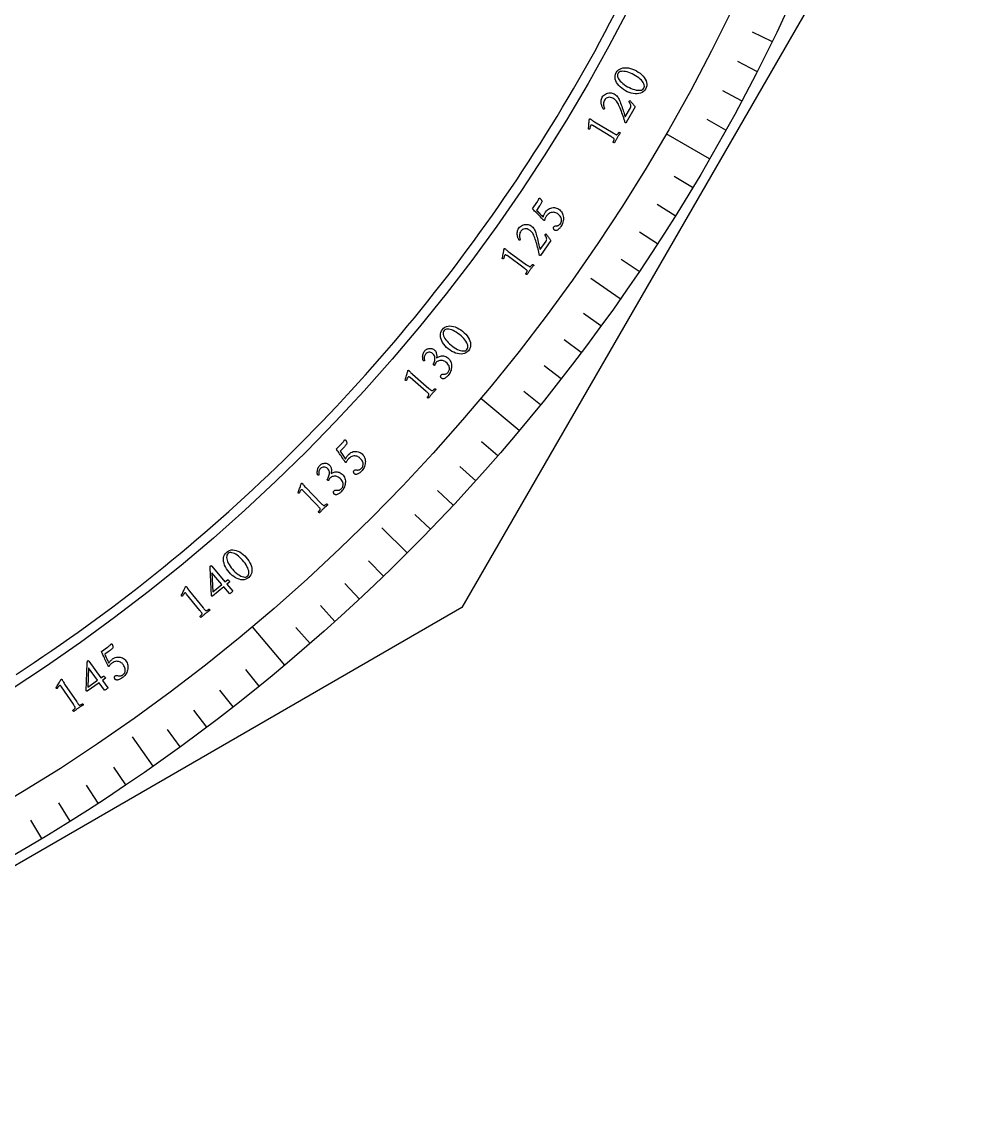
# Model space of a CAD drawing. Header units: millimetres. Extents: x -105 to 105, y -105 to 135.
# Drawn here: x 52.7 to 105, y -105 to -44.7 of the extents above; entities that cross this region are included whole.
import ezdxf

# ---------------------------------------------------------------- set-up
doc = ezdxf.new("R2010")
doc.units = ezdxf.units.MM
for name, color, linetype in [('CUT_INNER', 6, 'Continuous'), ('CUT_OUTER', 1, 'Continuous'), ('ENGRAVE', 7, 'Continuous'), ('ENGRAVE_FINE', 8, 'Continuous'), ('TEXT', 5, 'Continuous')]:
    doc.layers.add(name, color=color, linetype=linetype)

msp = doc.modelspace()

# ---------------------------------------------------------------- linework, layer by layer
at = {"layer": 'CUT_INNER'}
msp.add_lwpolyline([(52.3921, -80.5324), (52.8852, -80.2095), (53.3764, -79.8834), (53.8656, -79.5544), (54.3527, -79.2224), (54.8378, -78.8874), (55.3208, -78.5495), (55.8017, -78.2085), (56.2805, -77.8647), (56.7572, -77.5179), (57.2318, -77.1682), (57.7042, -76.8155), (58.1745, -76.46), (58.6425, -76.1016), (59.1084, -75.7404), (59.572, -75.3763), (60.0334, -75.0093), (60.4925, -74.6396), (60.9493, -74.267), (61.4039, -73.8916), (61.8561, -73.5134), (62.306, -73.1325), (62.7536, -72.7488), (63.1988, -72.3624), (63.6416, -71.9733), (64.082, -71.5814), (64.52, -71.1869), (64.9556, -70.7897), (65.3887, -70.3898), (65.8194, -69.9872), (66.2476, -69.582), (66.6733, -69.1742), (67.0965, -68.7638), (67.5172, -68.3508), (67.9353, -67.9353), (68.3508, -67.5172), (68.7638, -67.0965), (69.1742, -66.6733), (69.582, -66.2476), (69.9872, -65.8194), (70.3898, -65.3887), (70.7897, -64.9556), (71.1869, -64.52), (71.5814, -64.082), (71.9733, -63.6416), (72.3624, -63.1988), (72.7488, -62.7536), (73.1325, -62.306), (73.5134, -61.8561), (73.8916, -61.4039), (74.267, -60.9493), (74.6396, -60.4925), (75.0093, -60.0334), (75.3763, -59.572), (75.7404, -59.1084), (76.1016, -58.6425), (76.46, -58.1745), (76.8155, -57.7042), (77.1682, -57.2318), (77.5179, -56.7572), (77.8647, -56.2805), (78.2085, -55.8017), (78.5495, -55.3208), (78.8874, -54.8378), (79.2224, -54.3527), (79.5544, -53.8656), (79.8834, -53.3764), (80.2095, -52.8852), (80.5324, -52.3921), (80.8524, -51.897), (81.1693, -51.3999), (81.4832, -50.9009), (81.794, -50.4), (82.1017, -49.8971), (82.4063, -49.3924), (82.7078, -48.8859), (83.0062, -48.3775), (83.3015, -47.8672), (83.5936, -47.3552), (83.8826, -46.8414), (84.1684, -46.3258), (84.4511, -45.8085), (84.7306, -45.2894), (85.0069, -44.7687), (85.28, -44.2463)], dxfattribs=at)
at = {"layer": 'CUT_OUTER'}
msp.add_lwpolyline([(105, 28.1347), (105, -28.1347), (76.8653, -76.8653), (28.1347, -105), (-28.1347, -105), (-76.8653, -76.8653), (-105, -28.1347), (-105, 28.1347)], dxfattribs=at)
at = {"layer": 'ENGRAVE'}
for points in [[(90.4689, -52.2322), (88.0883, -50.8578)], [(85.5723, -59.9184), (83.9639, -58.7922)], [(80.0244, -67.1485), (77.9187, -65.3815)], [(73.8676, -73.8676), (72.4792, -72.4792)], [(67.1485, -80.0244), (65.3815, -77.9187)], [(59.9184, -85.5723), (58.7922, -83.9639)]]:
    msp.add_lwpolyline(points, dxfattribs=at)
for radius in [104.4645, 101.7156, 96.6105]:
    msp.add_circle((0, 0), radius, dxfattribs=at)
at = {"layer": 'ENGRAVE_FINE'}
for points in [[(93.8921, -45.7942), (92.8332, -45.2778)], [(93.0786, -47.4259), (92.0289, -46.891)], [(92.2367, -49.0431), (91.1965, -48.49)], [(91.3667, -50.6454), (90.3363, -50.0742)], [(89.5436, -53.8032), (88.5337, -53.1964)], [(88.5909, -55.3578), (87.5918, -54.7335)], [(87.6113, -56.8954), (86.6233, -56.2538)], [(86.605, -58.4158), (85.6283, -57.757)], [(84.5136, -61.4027), (83.5605, -60.7102)], [(83.4291, -62.8683), (82.4882, -62.1593)], [(82.3191, -64.3148), (81.3908, -63.5895)], [(81.1842, -65.7416), (80.2686, -65.0002)], [(78.8404, -68.5349), (77.9512, -67.762)], [(77.6323, -69.9004), (76.7568, -69.1121)], [(76.4005, -71.2446), (75.5389, -70.4412)], [(75.1455, -72.5671), (74.298, -71.7488)], [(72.5671, -75.1455), (71.7488, -74.298)], [(71.2446, -76.4005), (70.4412, -75.5389)], [(69.9004, -77.6323), (69.1121, -76.7568)], [(68.5349, -78.8404), (67.762, -77.9512)], [(65.7416, -81.1842), (65.0002, -80.2686)], [(64.3148, -82.3191), (63.5895, -81.3908)], [(62.8683, -83.4291), (62.1593, -82.4882)], [(61.4027, -84.5136), (60.7102, -83.5605)], [(58.4158, -86.605), (57.757, -85.6283)], [(56.8954, -87.6113), (56.2538, -86.6233)], [(55.3578, -88.5909), (54.7335, -87.5918)], [(53.8032, -89.5436), (53.1964, -88.5337)]]:
    msp.add_lwpolyline(points, dxfattribs=at)
at = {"layer": 'TEXT'}
for points in [[(85.349, -47.496), (85.4026, -47.4158), (85.4662, -47.35), (85.5397, -47.2987), (85.6233, -47.2617), (85.7144, -47.238), (85.8107, -47.2265), (85.9122, -47.2274), (86.0188, -47.2405), (86.128, -47.2648), (86.2373, -47.2993), (86.3467, -47.344), (86.4561, -47.3989), (86.5611, -47.4617), (86.6575, -47.5302), (86.745, -47.6043), (86.8237, -47.6842), (86.8915, -47.7681), (86.9463, -47.8544), (86.988, -47.9431), (87.0166, -48.0341), (87.0298, -48.1258), (87.0253, -48.2164), (87.003, -48.3058), (86.9631, -48.3942), (86.9103, -48.4725), (86.8468, -48.5372), (86.7725, -48.5882), (86.6875, -48.6256), (86.5947, -48.6499), (86.497, -48.6618), (86.3945, -48.6614), (86.287, -48.6486), (86.1773, -48.6244), (86.0679, -48.5895), (85.9589, -48.544), (85.85, -48.4879), (85.7458, -48.4238), (85.6503, -48.3541), (85.5636, -48.279), (85.4857, -48.1985), (85.4187, -48.1142), (85.3648, -48.0278), (85.3242, -47.9393), (85.2966, -47.8487), (85.2841, -47.7579), (85.2887, -47.6689), (85.3104, -47.5816), (85.349, -47.496)], [(85.4485, -47.5347), (85.4266, -47.5882), (85.4187, -47.6447), (85.4248, -47.7044), (85.445, -47.7671), (85.4774, -47.8315), (85.5203, -47.8963), (85.5738, -47.9613), (85.6378, -48.0267), (85.7108, -48.0911), (85.791, -48.1528), (85.8786, -48.212), (85.9735, -48.2687), (86.0702, -48.3196), (86.1658, -48.3632), (86.2603, -48.3994), (86.3537, -48.4282), (86.4435, -48.4492), (86.5272, -48.4618), (86.6048, -48.4662), (86.6763, -48.4622), (86.7395, -48.4493), (86.792, -48.4268), (86.8338, -48.3947), (86.865, -48.3531), (86.8889, -48.2953), (86.8976, -48.2354), (86.8911, -48.1734), (86.8693, -48.1093), (86.8344, -48.0442), (86.7886, -47.9792), (86.7318, -47.9143), (86.664, -47.8495), (86.5877, -47.7861), (86.5052, -47.7254), (86.4167, -47.6675), (86.322, -47.6122), (86.2241, -47.5615), (86.1285, -47.5184), (86.0351, -47.4831), (85.944, -47.4553), (85.857, -47.4356), (85.776, -47.424), (85.7009, -47.4207), (85.6317, -47.4255), (85.5705, -47.4391), (85.5196, -47.4618), (85.479, -47.4936), (85.4485, -47.5347)], [(86.1034, -49.0294), (86.1276, -49.0604), (86.1538, -49.0929), (86.1819, -49.1268), (86.2118, -49.1623), (86.2422, -49.1979), (86.2714, -49.232), (86.2996, -49.2646), (86.3267, -49.2958), (86.3511, -49.3237), (86.3712, -49.3467), (86.3869, -49.3646), (86.3984, -49.3775), (85.8988, -50.2415), (85.8936, -50.2437), (85.8875, -50.2456), (85.8805, -50.2472), (85.8727, -50.2485), (85.8649, -50.2492), (85.8583, -50.249), (85.8528, -50.2481), (85.8484, -50.2463), (85.8202, -50.1593), (85.791, -50.0709), (85.7609, -49.9813), (85.7297, -49.8903), (85.6979, -49.7995), (85.6655, -49.7101), (85.6326, -49.6223), (85.5993, -49.536), (85.5659, -49.4529), (85.533, -49.3749), (85.5005, -49.3018), (85.4685, -49.2338), (85.4342, -49.1679), (85.3995, -49.1109), (85.3643, -49.0628), (85.3287, -49.0234), (85.2916, -48.9896), (85.252, -48.958), (85.2099, -48.9284), (85.1653, -48.901), (85.1014, -48.8707), (85.0371, -48.853), (84.9724, -48.8478), (84.9072, -48.8551), (84.8458, -48.8743), (84.7921, -48.9049), (84.7463, -48.9468), (84.7082, -49.0002), (84.6835, -49.0492), (84.6659, -49.0982), (84.6555, -49.1471), (84.6523, -49.1961), (84.6542, -49.2436), (84.659, -49.2882), (84.6668, -49.33), (84.6775, -49.3688), (84.6892, -49.4034), (84.6999, -49.4324), (84.7096, -49.4558), (84.7184, -49.4736), (84.7129, -49.4806), (84.7053, -49.4865), (84.6955, -49.4915), (84.6836, -49.4953), (84.6717, -49.498), (84.6622, -49.4993), (84.6549, -49.4991), (84.6499, -49.4976), (84.6397, -49.4843), (84.6275, -49.4655), (84.6132, -49.441), (84.5968, -49.411), (84.5801, -49.3763), (84.5647, -49.3379), (84.5505, -49.2959), (84.5376, -49.2503), (84.5271, -49.2023), (84.5201, -49.1532), (84.5168, -49.1032), (84.517, -49.052), (84.5222, -49.0007), (84.5341, -48.9501), (84.5525, -48.9002), (84.5774, -48.8509), (84.6144, -48.7954), (84.6574, -48.7468), (84.7062, -48.7052), (84.7609, -48.6705), (84.8194, -48.643), (84.8792, -48.623), (84.9405, -48.6103), (85.0031, -48.6052), (85.0653, -48.6078), (85.125, -48.6183), (85.1822, -48.6369), (85.237, -48.6635), (85.2884, -48.696), (85.3355, -48.7323), (85.3783, -48.7725), (85.4168, -48.8165), (85.4513, -48.8638), (85.4822, -48.9136), (85.5095, -48.9661), (85.5331, -49.0212), (85.5621, -49.0967), (85.5913, -49.1756), (85.6209, -49.258), (85.6508, -49.3438), (85.6803, -49.4302), (85.7086, -49.514), (85.7358, -49.5954), (85.7618, -49.6742), (85.786, -49.748), (85.8077, -49.8139), (85.8269, -49.8721), (85.8435, -49.9225), (86.1295, -49.4275), (86.1469, -49.3904), (86.1564, -49.3533), (86.1581, -49.3162), (86.1519, -49.2791), (86.1385, -49.2405), (86.1184, -49.1993), (86.0917, -49.1553), (86.0582, -49.1086), (86.0536, -49.1011), (86.0522, -49.0925), (86.054, -49.0827), (86.0589, -49.0718), (86.0618, -49.0675), (86.066, -49.0623), (86.0716, -49.0562), (86.0786, -49.0491), (86.0859, -49.0423), (86.0924, -49.0367), (86.0983, -49.0324), (86.1034, -49.0294)], [(85.062, -51.0033), (84.0672, -50.4068), (84.0424, -50.3929), (84.0208, -50.3828), (84.0025, -50.3766), (83.9874, -50.3742), (83.9746, -50.3756), (83.9632, -50.3804), (83.953, -50.3888), (83.9441, -50.4008), (83.9359, -50.417), (83.9279, -50.4385), (83.9199, -50.4651), (83.9121, -50.4968), (83.9049, -50.5291), (83.899, -50.5576), (83.8944, -50.5822), (83.891, -50.6029), (83.8758, -50.6071), (83.8614, -50.6079), (83.8477, -50.6054), (83.8348, -50.5995), (83.8346, -50.5994), (83.8341, -50.5991), (83.8334, -50.5986), (83.8323, -50.598), (83.8279, -50.5949), (83.8248, -50.5918), (83.8231, -50.5886), (83.8227, -50.5854), (83.8298, -50.5222), (83.8365, -50.4594), (83.8427, -50.3969), (83.8484, -50.3348), (83.8536, -50.2756), (83.8585, -50.2216), (83.8629, -50.173), (83.8669, -50.1296), (83.8704, -50.0937), (83.8731, -50.0678), (83.8749, -50.0517), (83.8761, -50.0455), (83.879, -50.0406), (83.8834, -50.0354), (83.8891, -50.0322), (83.8962, -50.0312), (83.9046, -50.0322), (83.9132, -50.0342), (83.921, -50.0361), (83.9281, -50.0379), (83.9342, -50.0397), (83.9377, -50.0427), (83.9482, -50.0514), (83.9657, -50.0661), (83.9901, -50.0865), (84.0216, -50.1113), (84.0604, -50.1386), (84.1063, -50.1685), (84.1594, -50.2011), (85.1783, -50.8088), (85.2056, -50.825), (85.2321, -50.8405), (85.2577, -50.8552), (85.2825, -50.8693), (85.306, -50.8817), (85.3281, -50.8917), (85.3485, -50.8993), (85.3675, -50.9045), (85.3762, -50.9039), (85.3866, -50.8996), (85.3988, -50.8916), (85.4128, -50.88), (85.4274, -50.8661), (85.4415, -50.8512), (85.4551, -50.8353), (85.4682, -50.8186), (85.48, -50.8025), (85.4897, -50.7889), (85.4973, -50.7776), (85.5029, -50.7688), (85.5109, -50.769), (85.5203, -50.771), (85.5312, -50.775), (85.5435, -50.7809), (85.5551, -50.7879), (85.564, -50.7952), (85.5702, -50.8029), (85.5736, -50.8108), (85.549, -50.8466), (85.5255, -50.881), (85.503, -50.9138), (85.4817, -50.9451), (85.4608, -50.9765), (85.4395, -51.0093), (85.418, -51.0438), (85.3962, -51.0798), (85.3757, -51.1146), (85.3566, -51.1481), (85.3389, -51.1803), (85.3226, -51.2112), (85.3064, -51.2426), (85.289, -51.2763), (85.2705, -51.3123), (85.2507, -51.3506), (85.2421, -51.3514), (85.2325, -51.3496), (85.2219, -51.3452), (85.2102, -51.3383), (85.1992, -51.3302), (85.1905, -51.3225), (85.1842, -51.3152), (85.1803, -51.3082), (85.1854, -51.2991), (85.1917, -51.2871), (85.1991, -51.2721), (85.2077, -51.2541), (85.2163, -51.2346), (85.2238, -51.2152), (85.2303, -51.1957), (85.2357, -51.1762), (85.2392, -51.1586), (85.2401, -51.1445), (85.2385, -51.1341), (85.2343, -51.1272), (85.2208, -51.1129), (85.2046, -51.0982), (85.1855, -51.0832), (85.1638, -51.0678), (85.14, -51.052), (85.1152, -51.036), (85.0892, -51.0198), (85.062, -51.0033)], [(81.4684, -55.149), (81.518, -55.0842), (81.5718, -55.0299), (81.63, -54.9863), (81.6925, -54.9532), (81.7574, -54.9296), (81.8226, -54.9143), (81.8882, -54.9073), (81.9541, -54.9087), (82.0184, -54.9178), (82.0789, -54.9341), (82.1358, -54.9576), (82.1889, -54.9883), (82.2462, -55.0314), (82.2963, -55.0792), (82.3391, -55.1316), (82.3746, -55.1886), (82.4031, -55.2489), (82.425, -55.3111), (82.4404, -55.3751), (82.4492, -55.4409), (82.4518, -55.5076), (82.4485, -55.5742), (82.4392, -55.6406), (82.4241, -55.7068), (82.4034, -55.7717), (82.3778, -55.8341), (82.3471, -55.8941), (82.3114, -55.9515), (82.2938, -55.9756), (82.2726, -56.0014), (82.2477, -56.029), (82.2192, -56.0583), (82.1884, -56.087), (82.1567, -56.1127), (82.1243, -56.1353), (82.091, -56.1549), (82.0824, -56.1571), (82.0705, -56.1588), (82.0554, -56.1601), (82.037, -56.1609), (82.0177, -56.1602), (81.9998, -56.1568), (81.9832, -56.1509), (81.968, -56.1422), (81.9451, -56.1237), (81.9272, -56.1031), (81.9143, -56.0803), (81.9064, -56.0554), (81.9034, -56.0303), (81.905, -56.0067), (81.9113, -55.9849), (81.9223, -55.9646), (81.9403, -55.9432), (81.9613, -55.9276), (81.9853, -55.9177), (82.0121, -55.9136), (82.04, -55.912), (82.0669, -55.9095), (82.0929, -55.9062), (82.1179, -55.9019), (82.1458, -55.8947), (82.1722, -55.884), (82.1972, -55.8699), (82.2208, -55.8524), (82.2427, -55.8327), (82.2629, -55.8119), (82.2813, -55.7902), (82.2979, -55.7675), (82.3172, -55.7342), (82.3323, -55.6977), (82.343, -55.6581), (82.3494, -55.6154), (82.3498, -55.5705), (82.3427, -55.5242), (82.328, -55.4767), (82.3058, -55.4279), (82.2745, -55.3789), (82.2327, -55.3308), (82.1803, -55.2835), (82.1173, -55.2372), (82.0776, -55.2139), (82.0339, -55.1948), (81.9863, -55.1799), (81.9348, -55.1692), (81.881, -55.1644), (81.8264, -55.1672), (81.771, -55.1777), (81.715, -55.1958), (81.6598, -55.2236), (81.607, -55.2631), (81.5566, -55.3144), (81.5086, -55.3774), (81.495, -55.3989), (81.4805, -55.4246), (81.4651, -55.4546), (81.4488, -55.4888), (81.4338, -55.5231), (81.4223, -55.5531), (81.4143, -55.5789), (81.41, -55.6004), (81.4068, -55.6035), (81.4025, -55.6055), (81.3969, -55.6064), (81.39, -55.6063), (81.3826, -55.6051), (81.3757, -55.6031), (81.3691, -55.6003), (81.3628, -55.5966), (81.3052, -55.5377), (81.2476, -55.4789), (81.1899, -55.4201), (81.1323, -55.3614), (81.0756, -55.3036), (81.0208, -55.2479), (80.968, -55.1942), (80.9172, -55.1425), (80.8695, -55.0943), (80.8262, -55.0511), (80.7873, -55.0129), (80.7528, -54.9796), (80.987, -54.6341), (81.003, -54.6097), (81.0186, -54.5846), (81.0337, -54.5587), (81.0485, -54.5322), (81.0623, -54.5063), (81.0744, -54.4824), (81.0851, -54.4605), (81.0941, -54.4406), (81.1013, -54.4241), (81.1065, -54.4123), (81.1096, -54.4052), (81.1106, -54.4029), (81.118, -54.3994), (81.1248, -54.3962), (81.131, -54.3933), (81.1365, -54.3906), (81.1418, -54.3887), (81.1469, -54.3883), (81.1519, -54.3894), (81.1568, -54.392), (81.1616, -54.3959), (81.1685, -54.4029), (81.1777, -54.4128), (81.189, -54.4257), (81.2015, -54.4409), (81.2141, -54.4574), (81.2269, -54.4754), (81.2399, -54.4948), (81.2521, -54.5149), (81.2625, -54.5349), (81.2712, -54.5548), (81.2782, -54.5747), (81.2636, -54.6017), (81.2474, -54.6311), (81.2296, -54.6628), (81.2101, -54.697), (81.1885, -54.7337), (81.1643, -54.7729), (81.1373, -54.8148), (81.1077, -54.8592), (80.974, -55.0564), (81.0204, -55.1036), (81.0673, -55.151), (81.1147, -55.1986), (81.1627, -55.2463), (81.2102, -55.2938), (81.2562, -55.3405), (81.3008, -55.3864), (81.3439, -55.4315), (81.3523, -55.3992), (81.364, -55.3635), (81.379, -55.3246), (81.3973, -55.2825), (81.4168, -55.2413), (81.4351, -55.2053), (81.4523, -55.1745), (81.4684, -55.149)], [(81.5025, -56.3472), (81.524, -56.3802), (81.5473, -56.4148), (81.5722, -56.4511), (81.599, -56.4891), (81.6261, -56.5272), (81.6523, -56.5637), (81.6775, -56.5986), (81.7018, -56.6321), (81.7237, -56.662), (81.7417, -56.6866), (81.7558, -56.7059), (81.7661, -56.7197), (81.1931, -57.5369), (81.1877, -57.5387), (81.1815, -57.54), (81.1744, -57.541), (81.1664, -57.5415), (81.1587, -57.5416), (81.1521, -57.5409), (81.1467, -57.5394), (81.1425, -57.5372), (81.122, -57.4481), (81.1006, -57.3576), (81.0784, -57.2656), (81.0553, -57.1723), (81.0315, -57.079), (81.007, -56.9872), (80.9819, -56.8968), (80.9562, -56.8079), (80.9302, -56.7223), (80.9042, -56.6417), (80.8782, -56.5661), (80.8523, -56.4955), (80.8239, -56.4269), (80.7942, -56.3671), (80.7634, -56.3161), (80.7313, -56.2738), (80.6973, -56.2369), (80.6606, -56.2019), (80.6213, -56.1688), (80.5792, -56.1376), (80.5182, -56.1019), (80.4557, -56.0786), (80.3917, -56.0677), (80.3261, -56.0693), (80.2632, -56.0831), (80.2071, -56.1089), (80.1578, -56.1467), (80.1152, -56.1965), (80.0863, -56.2432), (80.0645, -56.2905), (80.0499, -56.3383), (80.0425, -56.3868), (80.0402, -56.4343), (80.0411, -56.4792), (80.0452, -56.5215), (80.0525, -56.5611), (80.0611, -56.5966), (80.0693, -56.6264), (80.0769, -56.6505), (80.0841, -56.669), (80.0781, -56.6755), (80.0699, -56.6808), (80.0598, -56.6848), (80.0475, -56.6877), (80.0355, -56.6893), (80.0258, -56.6897), (80.0186, -56.6889), (80.0138, -56.687), (80.0048, -56.6729), (79.9942, -56.653), (79.9821, -56.6274), (79.9685, -56.596), (79.9548, -56.56), (79.9428, -56.5205), (79.9323, -56.4774), (79.9234, -56.4308), (79.9172, -56.3821), (79.9145, -56.3326), (79.9155, -56.2824), (79.9202, -56.2315), (79.9299, -56.1809), (79.9461, -56.1315), (79.9688, -56.0833), (79.998, -56.0364), (80.0397, -55.9843), (80.0866, -55.9397), (80.1389, -55.9025), (80.1965, -55.8727), (80.2571, -55.8504), (80.3184, -55.8356), (80.3806, -55.8284), (80.4434, -55.8288), (80.5051, -55.8367), (80.5637, -55.8525), (80.6191, -55.8759), (80.6714, -55.9072), (80.7198, -55.944), (80.7635, -55.9843), (80.8026, -56.0281), (80.8371, -56.0753), (80.8674, -56.1254), (80.8938, -56.1778), (80.9164, -56.2324), (80.9352, -56.2893), (80.9574, -56.3671), (80.9797, -56.4483), (81.002, -56.5329), (81.0243, -56.621), (81.0461, -56.7096), (81.0671, -56.7956), (81.087, -56.879), (81.1061, -56.9598), (81.1238, -57.0354), (81.1396, -57.103), (81.1536, -57.1626), (81.1659, -57.2142), (81.4939, -56.7461), (81.5144, -56.7106), (81.5271, -56.6745), (81.532, -56.6377), (81.5291, -56.6002), (81.5191, -56.5606), (81.5027, -56.5178), (81.4799, -56.4717), (81.4506, -56.4222), (81.4467, -56.4143), (81.4461, -56.4056), (81.4487, -56.396), (81.4546, -56.3856), (81.4578, -56.3816), (81.4625, -56.3767), (81.4686, -56.3711), (81.4761, -56.3647), (81.484, -56.3586), (81.491, -56.3536), (81.4972, -56.3498), (81.5025, -56.3472)], [(80.2931, -58.2229), (79.354, -57.5419), (79.3305, -57.5259), (79.3099, -57.514), (79.2922, -57.5062), (79.2774, -57.5025), (79.2646, -57.5027), (79.2527, -57.5066), (79.2418, -57.5141), (79.232, -57.5252), (79.2224, -57.5407), (79.2125, -57.5613), (79.2023, -57.5871), (79.1917, -57.618), (79.1817, -57.6497), (79.1734, -57.6775), (79.1666, -57.7016), (79.1615, -57.7219), (79.146, -57.7248), (79.1315, -57.7243), (79.1181, -57.7206), (79.1057, -57.7136), (79.1056, -57.7135), (79.1051, -57.7132), (79.1044, -57.7126), (79.1033, -57.7119), (79.0993, -57.7084), (79.0965, -57.7051), (79.095, -57.7018), (79.0949, -57.6985), (79.1075, -57.6362), (79.1197, -57.5742), (79.1313, -57.5125), (79.1423, -57.4512), (79.1527, -57.3926), (79.1623, -57.3393), (79.1709, -57.2912), (79.1787, -57.2483), (79.1853, -57.2129), (79.1902, -57.1873), (79.1935, -57.1714), (79.1951, -57.1654), (79.1985, -57.1607), (79.2034, -57.1559), (79.2093, -57.1533), (79.2164, -57.1528), (79.2247, -57.1545), (79.2331, -57.1573), (79.2408, -57.1599), (79.2476, -57.1623), (79.2536, -57.1647), (79.2568, -57.1679), (79.2665, -57.1775), (79.2826, -57.1936), (79.3052, -57.2162), (79.3344, -57.2435), (79.3706, -57.2741), (79.4138, -57.308), (79.4639, -57.345), (80.4259, -58.0393), (80.4517, -58.0578), (80.4767, -58.0755), (80.501, -58.0924), (80.5244, -58.1085), (80.5468, -58.123), (80.5679, -58.1349), (80.5876, -58.1442), (80.606, -58.151), (80.6147, -58.1512), (80.6255, -58.1478), (80.6384, -58.141), (80.6533, -58.1306), (80.6691, -58.118), (80.6844, -58.1044), (80.6993, -58.0898), (80.7138, -58.0742), (80.727, -58.0592), (80.7378, -58.0465), (80.7464, -58.036), (80.7527, -58.0277), (80.7607, -58.0285), (80.7699, -58.0314), (80.7804, -58.0363), (80.7921, -58.0433), (80.8031, -58.0513), (80.8113, -58.0593), (80.8168, -58.0675), (80.8195, -58.0757), (80.7919, -58.1092), (80.7655, -58.1414), (80.7403, -58.1721), (80.7163, -58.2015), (80.6927, -58.2309), (80.6687, -58.2618), (80.6442, -58.2942), (80.6193, -58.3281), (80.5959, -58.361), (80.5739, -58.3928), (80.5535, -58.4233), (80.5345, -58.4527), (80.5157, -58.4825), (80.4955, -58.5146), (80.4738, -58.5489), (80.4508, -58.5853), (80.4422, -58.5853), (80.4328, -58.5827), (80.4225, -58.5774), (80.4115, -58.5694), (80.4012, -58.5605), (80.3933, -58.5521), (80.3877, -58.5442), (80.3844, -58.5369), (80.3903, -58.5283), (80.3976, -58.5169), (80.4063, -58.5026), (80.4164, -58.4854), (80.4267, -58.4668), (80.4358, -58.448), (80.444, -58.4292), (80.451, -58.4103), (80.4561, -58.393), (80.4582, -58.3791), (80.4575, -58.3685), (80.4539, -58.3613), (80.4417, -58.3459), (80.4268, -58.3299), (80.4092, -58.3132), (80.3888, -58.2959), (80.3666, -58.2782), (80.3432, -58.2601), (80.3187, -58.2417), (80.2931, -58.2229)], [(75.8048, -61.5951), (75.8715, -61.5255), (75.9455, -61.4717), (76.0268, -61.4339), (76.1156, -61.412), (76.2094, -61.4045), (76.3063, -61.4099), (76.406, -61.4284), (76.5087, -61.4598), (76.6121, -61.5027), (76.7137, -61.5557), (76.8137, -61.6187), (76.9119, -61.6917), (77.0045, -61.7718), (77.0874, -61.856), (77.1607, -61.9442), (77.2244, -62.0366), (77.2766, -62.131), (77.3155, -62.2255), (77.3412, -62.32), (77.3536, -62.4146), (77.3507, -62.5072), (77.3305, -62.5956), (77.2931, -62.6799), (77.2384, -62.7599), (77.1728, -62.8279), (77.099, -62.8806), (77.0169, -62.9179), (76.9268, -62.9399), (76.8312, -62.9478), (76.7329, -62.9426), (76.632, -62.9244), (76.5284, -62.8931), (76.4246, -62.8502), (76.3229, -62.7969), (76.2234, -62.7331), (76.126, -62.659), (76.0344, -62.5777), (75.9525, -62.4926), (75.8801, -62.4035), (75.8174, -62.3107), (75.766, -62.216), (75.728, -62.1216), (75.7033, -62.0274), (75.6919, -61.9334), (75.6954, -61.8418), (75.7154, -61.755), (75.7518, -61.6727), (75.8048, -61.5951)], [(75.896, -61.6505), (75.8652, -61.6994), (75.8476, -61.7537), (75.8433, -61.8135), (75.8522, -61.8787), (75.8729, -61.9478), (75.904, -62.0191), (75.9453, -62.0924), (75.997, -62.168), (76.0577, -62.244), (76.126, -62.3187), (76.202, -62.3922), (76.2856, -62.4645), (76.372, -62.5315), (76.4586, -62.591), (76.5454, -62.6431), (76.6323, -62.6877), (76.7171, -62.7239), (76.7973, -62.7509), (76.873, -62.7686), (76.9441, -62.7771), (77.0086, -62.7754), (77.0642, -62.7623), (77.111, -62.738), (77.1489, -62.7024), (77.1825, -62.6497), (77.2015, -62.5922), (77.2058, -62.53), (77.1955, -62.4631), (77.1724, -62.393), (77.1386, -62.321), (77.0939, -62.2472), (77.0384, -62.1716), (76.9742, -62.0959), (76.9036, -62.0219), (76.8264, -61.9494), (76.7428, -61.8786), (76.6552, -61.8116), (76.5685, -61.7526), (76.4827, -61.7015), (76.3978, -61.6584), (76.3156, -61.6238), (76.2378, -61.5984), (76.1644, -61.582), (76.0954, -61.5748), (76.0328, -61.5775), (75.9788, -61.5911), (75.9332, -61.6154), (75.896, -61.6505)], [(74.8376, -62.7621), (74.8635, -62.7354), (74.8946, -62.7107), (74.931, -62.688), (74.9726, -62.6672), (75.0177, -62.6503), (75.0647, -62.6388), (75.1135, -62.6329), (75.1641, -62.6325), (75.2149, -62.6392), (75.2641, -62.6548), (75.3116, -62.6791), (75.3576, -62.7123), (75.3901, -62.743), (75.4175, -62.7768), (75.4399, -62.8138), (75.4573, -62.854), (75.4705, -62.8959), (75.4803, -62.9377), (75.4867, -62.9796), (75.4897, -63.0215), (75.4904, -63.0619), (75.4899, -63.0992), (75.4882, -63.1333), (75.4853, -63.1643), (75.5186, -63.1379), (75.557, -63.1139), (75.6007, -63.0923), (75.6495, -63.073), (75.7018, -63.058), (75.756, -63.049), (75.812, -63.0461), (75.8699, -63.0491), (75.9282, -63.0601), (75.9854, -63.0808), (76.0414, -63.1112), (76.0962, -63.1513), (76.1488, -63.2001), (76.1937, -63.2528), (76.2309, -63.3093), (76.2603, -63.3697), (76.2825, -63.4326), (76.2979, -63.4967), (76.3066, -63.562), (76.3086, -63.6284), (76.3043, -63.695), (76.2942, -63.7608), (76.2781, -63.8259), (76.2562, -63.8902), (76.229, -63.9527), (76.1971, -64.0121), (76.1604, -64.0686), (76.119, -64.122), (76.099, -64.1442), (76.0753, -64.1677), (76.0477, -64.1926), (76.0162, -64.2188), (75.9827, -64.2442), (75.9486, -64.2665), (75.9139, -64.2856), (75.8788, -64.3017), (75.87, -64.303), (75.8581, -64.3035), (75.8429, -64.3032), (75.8245, -64.3021), (75.8054, -64.2994), (75.7879, -64.2942), (75.772, -64.2866), (75.7578, -64.2764), (75.7369, -64.2557), (75.7212, -64.2333), (75.7107, -64.2093), (75.7055, -64.1838), (75.705, -64.1584), (75.7091, -64.1352), (75.7176, -64.1141), (75.7306, -64.095), (75.7507, -64.0756), (75.7732, -64.0622), (75.7981, -64.0549), (75.8252, -64.0536), (75.8531, -64.0549), (75.8801, -64.0551), (75.9063, -64.0545), (75.9316, -64.0528), (75.9601, -64.0485), (75.9875, -64.0406), (76.0138, -64.0292), (76.039, -64.0142), (76.0629, -63.9968), (76.0851, -63.9782), (76.1056, -63.9585), (76.1245, -63.9376), (76.1472, -63.9065), (76.1659, -63.8718), (76.1806, -63.8335), (76.1913, -63.7916), (76.1964, -63.747), (76.1941, -63.7003), (76.1844, -63.6515), (76.1673, -63.6006), (76.1412, -63.5487), (76.1046, -63.4965), (76.0573, -63.4441), (75.9994, -63.3916), (75.9536, -63.3576), (75.9061, -63.3309), (75.8572, -63.3116), (75.8067, -63.2995), (75.7559, -63.2939), (75.7062, -63.2943), (75.6576, -63.3005), (75.61, -63.3126), (75.5651, -63.3302), (75.5245, -63.353), (75.488, -63.381), (75.4558, -63.4142), (75.4414, -63.4328), (75.4283, -63.4527), (75.4164, -63.4739), (75.4058, -63.4964), (75.3964, -63.5182), (75.3878, -63.5372), (75.3802, -63.5533), (75.3735, -63.5667), (75.3591, -63.5646), (75.3454, -63.5602), (75.3322, -63.5533), (75.3195, -63.5441), (75.3125, -63.5377), (75.307, -63.5316), (75.3031, -63.526), (75.3008, -63.5207), (75.3257, -63.4681), (75.3471, -63.4145), (75.365, -63.3599), (75.3794, -63.3042), (75.389, -63.2487), (75.3924, -63.1946), (75.3896, -63.1417), (75.3807, -63.0901), (75.3643, -63.0406), (75.3391, -62.994), (75.305, -62.9502), (75.2621, -62.9092), (75.2169, -62.8778), (75.169, -62.857), (75.1185, -62.8467), (75.0653, -62.847), (75.0128, -62.8577), (74.9641, -62.8787), (74.9192, -62.9099), (74.8781, -62.9514), (74.8521, -62.9864), (74.832, -63.0227), (74.8179, -63.0601), (74.8096, -63.0988), (74.8056, -63.1368), (74.8041, -63.1725), (74.8051, -63.2058), (74.8085, -63.2366), (74.8126, -63.2638), (74.8155, -63.2858), (74.8171, -63.3028), (74.8175, -63.3147), (74.8128, -63.3183), (74.8061, -63.3202), (74.7974, -63.3205), (74.7868, -63.3191), (74.7757, -63.3164), (74.7655, -63.3125), (74.7562, -63.3075), (74.7479, -63.3015), (74.7374, -63.262), (74.7294, -63.2206), (74.7237, -63.1771), (74.7204, -63.1317), (74.7201, -63.0851), (74.7236, -63.038), (74.7307, -62.9905), (74.7415, -62.9427), (74.757, -62.8953), (74.7782, -62.8495), (74.805, -62.8051), (74.8376, -62.7621)], [(74.9131, -64.9993), (74.037, -64.2391), (74.0149, -64.2211), (73.9954, -64.2074), (73.9785, -64.1981), (73.9641, -64.1932), (73.9512, -64.1923), (73.9391, -64.1951), (73.9276, -64.2016), (73.9168, -64.2118), (73.9059, -64.2264), (73.8943, -64.2461), (73.8818, -64.2709), (73.8686, -64.3008), (73.8559, -64.3314), (73.8452, -64.3584), (73.8363, -64.3818), (73.8294, -64.4016), (73.8138, -64.4031), (73.7994, -64.4014), (73.7863, -64.3966), (73.7746, -64.3885), (73.7745, -64.3884), (73.7741, -64.388), (73.7734, -64.3874), (73.7724, -64.3866), (73.7686, -64.3828), (73.7662, -64.3792), (73.765, -64.3758), (73.7652, -64.3725), (73.7832, -64.3115), (73.8007, -64.2508), (73.8176, -64.1904), (73.834, -64.1303), (73.8494, -64.0728), (73.8636, -64.0205), (73.8764, -63.9734), (73.8879, -63.9313), (73.8975, -63.8966), (73.9047, -63.8715), (73.9093, -63.8561), (73.9115, -63.8502), (73.9153, -63.8458), (73.9205, -63.8414), (73.9267, -63.8393), (73.9338, -63.8395), (73.9419, -63.8419), (73.95, -63.8454), (73.9574, -63.8487), (73.964, -63.8517), (73.9698, -63.8545), (73.9727, -63.858), (73.9815, -63.8685), (73.9962, -63.8859), (74.0167, -63.9103), (74.0434, -63.9402), (74.0768, -63.9738), (74.1169, -64.0113), (74.1635, -64.0525), (75.0614, -64.828), (75.0855, -64.8487), (75.1089, -64.8685), (75.1315, -64.8875), (75.1535, -64.9056), (75.1745, -64.9219), (75.1945, -64.9356), (75.2133, -64.9467), (75.2311, -64.955), (75.2397, -64.9559), (75.2508, -64.9535), (75.2642, -64.9478), (75.28, -64.9388), (75.2968, -64.9276), (75.3133, -64.9154), (75.3294, -64.9022), (75.3452, -64.8879), (75.3596, -64.8741), (75.3715, -64.8624), (75.381, -64.8526), (75.388, -64.8449), (75.3959, -64.8465), (75.4048, -64.8501), (75.4148, -64.856), (75.4259, -64.8639), (75.4361, -64.8728), (75.4436, -64.8816), (75.4483, -64.8902), (75.4503, -64.8985), (75.4199, -64.9296), (75.3908, -64.9593), (75.363, -64.9877), (75.3365, -65.0149), (75.3105, -65.0421), (75.2838, -65.0708), (75.2567, -65.101), (75.2289, -65.1326), (75.2027, -65.1634), (75.178, -65.193), (75.155, -65.2217), (75.1336, -65.2493), (75.1122, -65.2774), (75.0893, -65.3076), (75.0647, -65.3398), (75.0386, -65.3741), (75.03, -65.3734), (75.0209, -65.3699), (75.0112, -65.3638), (75.0009, -65.3549), (74.9914, -65.3451), (74.9842, -65.336), (74.9793, -65.3277), (74.9766, -65.3201), (74.9833, -65.3121), (74.9916, -65.3013), (75.0015, -65.2878), (75.013, -65.2716), (75.0249, -65.2539), (75.0357, -65.2361), (75.0454, -65.218), (75.0541, -65.1998), (75.0606, -65.183), (75.064, -65.1693), (75.0642, -65.1587), (75.0612, -65.1513), (75.0504, -65.1348), (75.037, -65.1176), (75.0209, -65.0994), (75.0021, -65.0805), (74.9815, -65.0608), (74.9598, -65.0408), (74.937, -65.0203), (74.9131, -64.9993)], [(70.6542, -68.458), (70.7142, -68.4028), (70.7767, -68.3587), (70.8416, -68.3258), (70.9089, -68.3041), (70.9769, -68.2921), (71.0438, -68.2884), (71.1096, -68.2929), (71.1743, -68.3057), (71.236, -68.3258), (71.2927, -68.3524), (71.3446, -68.3854), (71.3916, -68.4248), (71.4406, -68.4773), (71.4817, -68.533), (71.5147, -68.592), (71.5397, -68.6544), (71.5573, -68.7187), (71.5682, -68.7837), (71.5722, -68.8494), (71.5694, -68.9158), (71.5604, -68.982), (71.5455, -69.0469), (71.5249, -69.1107), (71.4985, -69.1733), (71.4669, -69.2336), (71.4308, -69.2906), (71.3902, -69.3443), (71.3451, -69.3947), (71.3236, -69.4154), (71.2981, -69.4371), (71.2688, -69.46), (71.2356, -69.4839), (71.2003, -69.5068), (71.1647, -69.5266), (71.1288, -69.5432), (71.0926, -69.5567), (71.0838, -69.5574), (71.0718, -69.557), (71.0567, -69.5557), (71.0385, -69.5533), (71.0196, -69.5492), (71.0025, -69.5428), (70.9872, -69.534), (70.9737, -69.5229), (70.9544, -69.5007), (70.9403, -69.4773), (70.9316, -69.4526), (70.9281, -69.4267), (70.9295, -69.4014), (70.9352, -69.3785), (70.9452, -69.3581), (70.9595, -69.34), (70.981, -69.3221), (71.0044, -69.3103), (71.0297, -69.3048), (71.0569, -69.3054), (71.0846, -69.3087), (71.1116, -69.3109), (71.1377, -69.3121), (71.1631, -69.3122), (71.1918, -69.31), (71.2197, -69.3041), (71.2467, -69.2945), (71.273, -69.2814), (71.298, -69.2657), (71.3215, -69.2488), (71.3434, -69.2306), (71.3637, -69.2111), (71.3885, -69.1817), (71.4097, -69.1484), (71.4271, -69.1113), (71.4408, -69.0703), (71.449, -69.0261), (71.4501, -68.9793), (71.4439, -68.93), (71.4305, -68.8781), (71.4082, -68.8244), (71.3753, -68.7697), (71.3319, -68.7141), (71.278, -68.6576), (71.2429, -68.6277), (71.2032, -68.6013), (71.1589, -68.5784), (71.11, -68.5589), (71.0578, -68.5448), (71.0036, -68.5381), (70.9473, -68.5388), (70.8889, -68.5469), (70.8297, -68.5647), (70.7708, -68.5944), (70.7123, -68.6362), (70.6541, -68.69), (70.637, -68.7087), (70.6182, -68.7316), (70.5978, -68.7584), (70.5758, -68.7893), (70.5551, -68.8204), (70.5386, -68.8479), (70.5263, -68.872), (70.5182, -68.8924), (70.5146, -68.8949), (70.51, -68.8961), (70.5043, -68.8961), (70.4975, -68.8947), (70.4905, -68.8923), (70.484, -68.8891), (70.478, -68.8852), (70.4725, -68.8804), (70.426, -68.8125), (70.3794, -68.7446), (70.3329, -68.6767), (70.2863, -68.6088), (70.2405, -68.5421), (70.1962, -68.4777), (70.1536, -68.4156), (70.1125, -68.3559), (70.0739, -68.3002), (70.0388, -68.2501), (70.0071, -68.2057), (69.9789, -68.1669), (70.2695, -67.8673), (70.2895, -67.846), (70.3092, -67.824), (70.3286, -67.8012), (70.3478, -67.7777), (70.3658, -67.7546), (70.382, -67.7331), (70.3962, -67.7134), (70.4086, -67.6954), (70.4186, -67.6804), (70.4257, -67.6697), (70.43, -67.6632), (70.4314, -67.6611), (70.4393, -67.659), (70.4465, -67.657), (70.4531, -67.6552), (70.4591, -67.6535), (70.4645, -67.6526), (70.4696, -67.6531), (70.4744, -67.655), (70.4788, -67.6584), (70.4828, -67.6631), (70.4884, -67.6711), (70.4957, -67.6825), (70.5046, -67.6972), (70.5143, -67.7143), (70.5239, -67.7328), (70.5334, -67.7527), (70.5428, -67.7741), (70.5513, -67.796), (70.5581, -67.8175), (70.5632, -67.8386), (70.5666, -67.8594), (70.5476, -67.8835), (70.5265, -67.9096), (70.5034, -67.9378), (70.4783, -67.968), (70.4507, -68.0004), (70.42, -68.0348), (70.3862, -68.0714), (70.3493, -68.11), (70.1834, -68.281), (70.2208, -68.3355), (70.2588, -68.3904), (70.2972, -68.4454), (70.3362, -68.5008), (70.3748, -68.5558), (70.412, -68.6097), (70.4479, -68.6627), (70.4825, -68.7146), (70.4964, -68.6842), (70.5141, -68.6511), (70.5357, -68.6154), (70.561, -68.5771), (70.5873, -68.5399), (70.6116, -68.5077), (70.6339, -68.4803), (70.6542, -68.458)], [(69.0827, -69.0458), (69.1109, -69.0215), (69.144, -68.9995), (69.1822, -68.9801), (69.2255, -68.9631), (69.2719, -68.9501), (69.3197, -68.9428), (69.3689, -68.9411), (69.4193, -68.9451), (69.4693, -68.9563), (69.5169, -68.976), (69.5622, -69.0044), (69.6051, -69.0415), (69.6348, -69.0749), (69.6592, -69.111), (69.6783, -69.1498), (69.6921, -69.1914), (69.7016, -69.2342), (69.7077, -69.2768), (69.7104, -69.319), (69.7098, -69.3611), (69.707, -69.4014), (69.7032, -69.4385), (69.6985, -69.4723), (69.6929, -69.5029), (69.7284, -69.4795), (69.7688, -69.4589), (69.8141, -69.4412), (69.8644, -69.4263), (69.9178, -69.4159), (69.9726, -69.4117), (70.0287, -69.4136), (70.0861, -69.4217), (70.1433, -69.4377), (70.1984, -69.4633), (70.2515, -69.4985), (70.3026, -69.5432), (70.3508, -69.5964), (70.3909, -69.6528), (70.423, -69.7124), (70.4471, -69.7751), (70.4637, -69.8397), (70.4735, -69.9049), (70.4765, -69.9706), (70.4727, -70.037), (70.4626, -70.103), (70.4467, -70.1677), (70.4251, -70.2311), (70.3977, -70.2933), (70.3651, -70.3531), (70.3281, -70.4096), (70.2867, -70.4626), (70.2408, -70.5122), (70.2189, -70.5326), (70.1932, -70.5539), (70.1635, -70.5763), (70.1299, -70.5997), (70.0943, -70.6221), (70.0584, -70.6413), (70.0222, -70.6574), (69.9858, -70.6703), (69.977, -70.6708), (69.965, -70.6702), (69.9499, -70.6686), (69.9317, -70.666), (69.9129, -70.6616), (69.8959, -70.6549), (69.8807, -70.6459), (69.8674, -70.6346), (69.8484, -70.6121), (69.8347, -70.5884), (69.8264, -70.5636), (69.8234, -70.5377), (69.8252, -70.5124), (69.8312, -70.4896), (69.8416, -70.4693), (69.8561, -70.4515), (69.8779, -70.4339), (69.9015, -70.4225), (69.9269, -70.4174), (69.954, -70.4185), (69.9817, -70.4222), (70.0086, -70.4248), (70.0347, -70.4264), (70.0601, -70.4269), (70.0888, -70.4251), (70.1168, -70.4197), (70.144, -70.4106), (70.1705, -70.3978), (70.1958, -70.3826), (70.2195, -70.366), (70.2417, -70.3482), (70.2623, -70.329), (70.2876, -70.3), (70.3092, -70.267), (70.3272, -70.2301), (70.3416, -70.1894), (70.3505, -70.1454), (70.3523, -70.0986), (70.3469, -70.0492), (70.3343, -69.997), (70.3129, -69.943), (70.2809, -69.8878), (70.2383, -69.8316), (70.1853, -69.7741), (70.1426, -69.7363), (70.0976, -69.7056), (70.0505, -69.682), (70.0013, -69.6656), (69.9512, -69.6557), (69.9017, -69.6517), (69.8527, -69.6536), (69.8043, -69.6615), (69.758, -69.6751), (69.7155, -69.6943), (69.6767, -69.719), (69.6418, -69.7493), (69.6258, -69.7665), (69.611, -69.7852), (69.5973, -69.8053), (69.5848, -69.8268), (69.5735, -69.8477), (69.5633, -69.8659), (69.5543, -69.8813), (69.5465, -69.894), (69.5323, -69.8907), (69.519, -69.8851), (69.5065, -69.8771), (69.4947, -69.8668), (69.4882, -69.8598), (69.4833, -69.8533), (69.4799, -69.8474), (69.4781, -69.8419), (69.5075, -69.7917), (69.5335, -69.7401), (69.5561, -69.6873), (69.5753, -69.6331), (69.5896, -69.5786), (69.5977, -69.525), (69.5996, -69.472), (69.5952, -69.4199), (69.5832, -69.3692), (69.5621, -69.3205), (69.532, -69.2739), (69.4928, -69.2294), (69.4505, -69.1941), (69.4046, -69.1692), (69.3552, -69.1546), (69.3022, -69.1502), (69.249, -69.1563), (69.1986, -69.1729), (69.1511, -69.2001), (69.1066, -69.2379), (69.0776, -69.2706), (69.0545, -69.3049), (69.0371, -69.341), (69.0256, -69.3787), (69.0182, -69.4163), (69.0136, -69.4517), (69.0117, -69.4849), (69.0124, -69.516), (69.0142, -69.5434), (69.0151, -69.5656), (69.0152, -69.5826), (69.0146, -69.5945), (69.0096, -69.5977), (69.0027, -69.5991), (68.9941, -69.5986), (68.9836, -69.5963), (68.9728, -69.5926), (68.9629, -69.5878), (68.9542, -69.5821), (68.9464, -69.5753), (68.9394, -69.5351), (68.935, -69.4931), (68.9331, -69.4493), (68.9337, -69.4038), (68.9376, -69.3573), (68.9451, -69.3107), (68.9563, -69.2641), (68.9713, -69.2173), (68.9908, -69.1715), (69.0159, -69.1276), (69.0466, -69.0858), (69.0827, -69.0458)], [(68.963, -71.2811), (68.1564, -70.4474), (68.1361, -70.4276), (68.1178, -70.4122), (68.1017, -70.4015), (68.0878, -70.3953), (68.0751, -70.3933), (68.0628, -70.395), (68.0508, -70.4005), (68.0391, -70.4097), (68.027, -70.4233), (68.0137, -70.442), (67.9991, -70.4656), (67.9833, -70.4942), (67.968, -70.5236), (67.955, -70.5496), (67.9441, -70.5721), (67.9355, -70.5912), (67.9198, -70.5913), (67.9056, -70.5884), (67.893, -70.5824), (67.8821, -70.5734), (67.8819, -70.5732), (67.8816, -70.5728), (67.8809, -70.5722), (67.88, -70.5713), (67.8766, -70.5672), (67.8745, -70.5634), (67.8736, -70.5599), (67.874, -70.5566), (67.8973, -70.4974), (67.92, -70.4385), (67.9421, -70.3798), (67.9637, -70.3213), (67.9841, -70.2654), (68.0027, -70.2146), (68.0196, -70.1687), (68.0348, -70.1278), (68.0474, -70.0941), (68.0567, -70.0697), (68.0626, -70.0547), (68.0653, -70.049), (68.0695, -70.045), (68.0751, -70.0411), (68.0814, -70.0395), (68.0885, -70.0403), (68.0963, -70.0435), (68.1041, -70.0476), (68.1112, -70.0515), (68.1175, -70.0551), (68.123, -70.0585), (68.1256, -70.0622), (68.1335, -70.0734), (68.1466, -70.092), (68.1649, -70.1181), (68.1889, -70.1502), (68.2192, -70.1866), (68.2559, -70.2274), (68.2988, -70.2726), (69.1257, -71.1233), (69.1478, -71.146), (69.1694, -71.1678), (69.1903, -71.1887), (69.2106, -71.2087), (69.2302, -71.2268), (69.2488, -71.2422), (69.2666, -71.2548), (69.2836, -71.2647), (69.2921, -71.2663), (69.3034, -71.2649), (69.3172, -71.2604), (69.3337, -71.2528), (69.3514, -71.2431), (69.3689, -71.2324), (69.3861, -71.2206), (69.4031, -71.2077), (69.4187, -71.1953), (69.4316, -71.1846), (69.4419, -71.1757), (69.4495, -71.1687), (69.4572, -71.1709), (69.4658, -71.1753), (69.4753, -71.182), (69.4856, -71.1909), (69.495, -71.2007), (69.5017, -71.21), (69.5057, -71.219), (69.5069, -71.2275), (69.4739, -71.2558), (69.4423, -71.2828), (69.4121, -71.3088), (69.3834, -71.3335), (69.3551, -71.3584), (69.3261, -71.3846), (69.2964, -71.4123), (69.266, -71.4414), (69.2371, -71.4697), (69.21, -71.4972), (69.1846, -71.5237), (69.1608, -71.5493), (69.1371, -71.5755), (69.1116, -71.6035), (69.0844, -71.6335), (69.0554, -71.6654), (69.0469, -71.6639), (69.038, -71.6597), (69.0289, -71.6527), (69.0194, -71.643), (69.0108, -71.6323), (69.0045, -71.6227), (69.0003, -71.614), (68.9983, -71.6062), (69.0056, -71.5988), (69.0148, -71.5888), (69.0259, -71.5762), (69.0388, -71.561), (69.0521, -71.5445), (69.0645, -71.5276), (69.0757, -71.5105), (69.0859, -71.4931), (69.0939, -71.4769), (69.0985, -71.4636), (69.0996, -71.4531), (69.0973, -71.4454), (69.088, -71.428), (69.0761, -71.4097), (69.0616, -71.3902), (69.0446, -71.3697), (69.0257, -71.3483), (69.0058, -71.3265), (68.9849, -71.304), (68.963, -71.2811)], [(63.9573, -73.8227), (64.0351, -73.7657), (64.1173, -73.7256), (64.2039, -73.7025), (64.2951, -73.6963), (64.3889, -73.7052), (64.4833, -73.7274), (64.5783, -73.7629), (64.674, -73.8117), (64.7683, -73.8719), (64.8592, -73.9417), (64.9467, -74.0211), (65.0308, -74.1101), (65.108, -74.2051), (65.1751, -74.3023), (65.232, -74.402), (65.2786, -74.504), (65.3137, -74.606), (65.3356, -74.7058), (65.3445, -74.8034), (65.3402, -74.8987), (65.3213, -74.9894), (65.2861, -75.0729), (65.2346, -75.1494), (65.1668, -75.2188), (65.0904, -75.2743), (65.0086, -75.3134), (64.9213, -75.3359), (64.8287, -75.3419), (64.7332, -75.333), (64.6373, -75.3109), (64.5411, -75.2754), (64.4445, -75.2267), (64.3497, -75.1664), (64.2588, -75.0962), (64.1719, -75.0161), (64.0888, -74.9262), (64.0128, -74.8302), (63.9469, -74.7322), (63.8911, -74.6319), (63.8454, -74.5296), (63.8113, -74.4274), (63.7902, -74.3278), (63.7823, -74.2308), (63.7874, -74.1362), (63.8067, -74.0467), (63.8415, -73.9646), (63.8916, -73.89), (63.9573, -73.8227)], [(64.0375, -73.8931), (63.9986, -73.9359), (63.9719, -73.9863), (63.9572, -74.0444), (63.9547, -74.1103), (63.9631, -74.1819), (63.9813, -74.2574), (64.0093, -74.3369), (64.0471, -74.4202), (64.0937, -74.5056), (64.1479, -74.5911), (64.21, -74.6767), (64.2798, -74.7624), (64.3533, -74.8433), (64.4282, -74.917), (64.5046, -74.9833), (64.5825, -75.0424), (64.6597, -75.0928), (64.734, -75.1333), (64.8055, -75.1639), (64.874, -75.1846), (64.9378, -75.1941), (64.9948, -75.1909), (65.0451, -75.175), (65.0887, -75.1466), (65.1309, -75.1005), (65.1596, -75.0472), (65.1746, -74.9867), (65.1761, -74.919), (65.1656, -74.8459), (65.1447, -74.7692), (65.1135, -74.6888), (65.072, -74.6047), (65.022, -74.519), (64.9652, -74.4338), (64.9019, -74.349), (64.8318, -74.2647), (64.7572, -74.1836), (64.682, -74.1104), (64.6064, -74.0452), (64.5303, -73.988), (64.4553, -73.9397), (64.3831, -73.9011), (64.3136, -73.8723), (64.2469, -73.8532), (64.1849, -73.845), (64.1293, -73.8489), (64.0802, -73.865), (64.0375, -73.8931)], [(63.0665, -74.5736), (63.0754, -74.5675), (63.0845, -74.5641), (63.0938, -74.5635), (63.1033, -74.5655), (63.1124, -74.5694), (63.1205, -74.5741), (63.1276, -74.5796), (63.1338, -74.5859), (63.8643, -75.4488), (63.994, -75.3388), (64.0009, -75.3359), (64.0104, -75.3365), (64.0224, -75.3407), (64.037, -75.3486), (64.0528, -75.3592), (64.0684, -75.372), (64.0839, -75.3867), (64.0992, -75.4036), (64.1085, -75.4154), (64.1156, -75.4263), (64.1204, -75.4362), (64.1229, -75.4451), (63.9705, -75.5743), (64.295, -75.9576), (64.2943, -75.9588), (64.2925, -75.9621), (64.2894, -75.9678), (64.285, -75.9756), (64.2766, -75.987), (64.2613, -76.003), (64.239, -76.0236), (64.2097, -76.0489), (64.1742, -76.077), (64.1467, -76.0944), (64.1271, -76.1013), (64.1156, -76.0976), (63.7977, -75.7203), (63.1777, -76.2384), (63.1693, -76.239), (63.161, -76.2384), (63.1528, -76.2364), (63.1448, -76.2332), (63.1373, -76.2292), (63.131, -76.2251), (63.1256, -76.2208), (63.1213, -76.2164), (63.0497, -74.6839), (63.0496, -74.6716), (63.0499, -74.6573), (63.0505, -74.6411), (63.0513, -74.623), (63.053, -74.6056), (63.0561, -74.5916), (63.0606, -74.5809), (63.0665, -74.5736)], [(63.1506, -74.9523), (63.1991, -76.0068), (63.6917, -75.5945)], [(62.488, -77.0204), (61.7572, -76.1196), (61.7386, -76.098), (61.7218, -76.0812), (61.7067, -76.0691), (61.6934, -76.0617), (61.6809, -76.0586), (61.6684, -76.0592), (61.656, -76.0636), (61.6436, -76.0718), (61.6303, -76.0843), (61.6154, -76.1017), (61.5989, -76.1239), (61.5806, -76.1511), (61.5628, -76.179), (61.5476, -76.2038), (61.5348, -76.2253), (61.5246, -76.2436), (61.5089, -76.2423), (61.495, -76.2382), (61.483, -76.2311), (61.4729, -76.2211), (61.4728, -76.221), (61.4724, -76.2206), (61.4718, -76.2198), (61.471, -76.2188), (61.468, -76.2145), (61.4662, -76.2105), (61.4656, -76.2069), (61.4663, -76.2038), (61.4947, -76.1468), (61.5224, -76.0901), (61.5496, -76.0335), (61.5762, -75.9771), (61.6014, -75.9232), (61.6244, -75.8742), (61.6452, -75.83), (61.6638, -75.7906), (61.6793, -75.7581), (61.6907, -75.7346), (61.698, -75.7202), (61.7011, -75.7147), (61.7056, -75.7111), (61.7115, -75.7077), (61.718, -75.7067), (61.725, -75.7081), (61.7325, -75.7119), (61.7399, -75.7167), (61.7466, -75.7212), (61.7526, -75.7254), (61.7578, -75.7292), (61.7601, -75.7331), (61.7669, -75.7449), (61.7783, -75.7647), (61.7943, -75.7923), (61.8154, -75.8263), (61.8425, -75.8652), (61.8754, -75.909), (61.9142, -75.9578), (62.6638, -76.8774), (62.6839, -76.9019), (62.7035, -76.9255), (62.7225, -76.9481), (62.741, -76.9698), (62.7589, -76.9895), (62.7762, -77.0065), (62.7928, -77.0206), (62.8088, -77.032), (62.8172, -77.0344), (62.8285, -77.0339), (62.8427, -77.0306), (62.8598, -77.0245), (62.8783, -77.0164), (62.8966, -77.0072), (62.9148, -76.997), (62.9329, -76.9857), (62.9494, -76.9746), (62.9632, -76.9651), (62.9742, -76.9572), (62.9825, -76.9508), (62.99, -76.9537), (62.9981, -76.9588), (63.007, -76.9663), (63.0165, -76.976), (63.025, -76.9866), (63.0309, -76.9965), (63.0341, -77.0058), (63.0345, -77.0144), (62.9992, -77.0397), (62.9653, -77.0639), (62.933, -77.0871), (62.9023, -77.1092), (62.8719, -77.1315), (62.8407, -77.1552), (62.8087, -77.1801), (62.7759, -77.2065), (62.7447, -77.2322), (62.7153, -77.2571), (62.6876, -77.2814), (62.6617, -77.3048), (62.6358, -77.3288), (62.6079, -77.3545), (62.5782, -77.382), (62.5465, -77.4113), (62.5382, -77.409), (62.5298, -77.404), (62.5213, -77.3963), (62.5127, -77.3858), (62.5051, -77.3745), (62.4996, -77.3643), (62.4962, -77.3552), (62.4949, -77.3473), (62.5028, -77.3405), (62.5128, -77.3314), (62.5249, -77.3198), (62.5391, -77.3058), (62.5539, -77.2905), (62.5676, -77.2748), (62.5803, -77.2587), (62.592, -77.2422), (62.6014, -77.2269), (62.6071, -77.214), (62.6091, -77.2036), (62.6075, -77.1957), (62.5997, -77.1777), (62.5895, -77.1583), (62.5767, -77.1377), (62.5616, -77.1157), (62.5446, -77.0928), (62.5267, -77.0693), (62.5078, -77.0451), (62.488, -77.0204)], [(57.6932, -79.6869), (57.7619, -79.643), (57.8311, -79.6104), (57.9007, -79.5893), (57.9708, -79.5796), (58.0398, -79.5796), (58.1063, -79.5876), (58.1703, -79.6034), (58.2318, -79.6273), (58.2891, -79.6578), (58.3404, -79.6938), (58.3858, -79.7353), (58.4252, -79.7823), (58.4643, -79.8425), (58.4951, -79.9045), (58.5173, -79.9684), (58.5311, -80.0341), (58.5373, -80.1005), (58.5367, -80.1664), (58.5293, -80.2318), (58.515, -80.2967), (58.4946, -80.3603), (58.4687, -80.4217), (58.4373, -80.4809), (58.4004, -80.538), (58.3589, -80.5919), (58.3134, -80.6418), (58.2641, -80.6876), (58.2109, -80.7294), (58.1861, -80.746), (58.1573, -80.763), (58.1245, -80.7804), (58.0876, -80.7982), (58.0489, -80.8147), (58.0104, -80.8279), (57.9722, -80.8381), (57.9342, -80.8451), (57.9254, -80.8442), (57.9136, -80.8418), (57.899, -80.8378), (57.8814, -80.8323), (57.8635, -80.825), (57.8478, -80.8158), (57.8343, -80.8045), (57.8229, -80.7911), (57.8077, -80.7659), (57.798, -80.7404), (57.7936, -80.7146), (57.7948, -80.6885), (57.8005, -80.6638), (57.8101, -80.6423), (57.8235, -80.6239), (57.8407, -80.6086), (57.865, -80.5946), (57.8901, -80.5871), (57.916, -80.5861), (57.9426, -80.5914), (57.9694, -80.5995), (57.9955, -80.6063), (58.021, -80.612), (58.046, -80.6166), (58.0747, -80.6193), (58.1031, -80.6184), (58.1315, -80.6137), (58.1596, -80.6053), (58.187, -80.5942), (58.213, -80.5816), (58.2377, -80.5675), (58.2611, -80.5518), (58.2907, -80.5272), (58.3173, -80.498), (58.3409, -80.4645), (58.3615, -80.4265), (58.3773, -80.3844), (58.3864, -80.3386), (58.3889, -80.2889), (58.3847, -80.2354), (58.3721, -80.1787), (58.3492, -80.1191), (58.3161, -80.0569), (58.2728, -79.9918), (58.2434, -79.9563), (58.2089, -79.9234), (58.1693, -79.8931), (58.1246, -79.8654), (58.0756, -79.8425), (58.0233, -79.8265), (57.9678, -79.8174), (57.9089, -79.8152), (57.8475, -79.8225), (57.7844, -79.8416), (57.7195, -79.8725), (57.6528, -79.9153), (57.6327, -79.9309), (57.6103, -79.9501), (57.5855, -79.973), (57.5585, -79.9996), (57.5327, -80.0266), (57.5116, -80.0509), (57.4954, -80.0724), (57.4839, -80.0912), (57.4799, -80.093), (57.4751, -80.0934), (57.4695, -80.0923), (57.4631, -80.0898), (57.4566, -80.0862), (57.4507, -80.082), (57.4455, -80.077), (57.4409, -80.0714), (57.4069, -79.9964), (57.3728, -79.9215), (57.3388, -79.8465), (57.3047, -79.7715), (57.2712, -79.6979), (57.2388, -79.6268), (57.2075, -79.5583), (57.1774, -79.4923), (57.1491, -79.4307), (57.1232, -79.3753), (57.0997, -79.3261), (57.0787, -79.283), (57.4169, -79.0384), (57.4403, -79.021), (57.4635, -79.0027), (57.4866, -78.9836), (57.5096, -78.9637), (57.5313, -78.9441), (57.551, -78.9258), (57.5684, -78.9089), (57.5837, -78.8933), (57.5962, -78.8802), (57.6051, -78.8709), (57.6104, -78.8653), (57.6122, -78.8634), (57.6203, -78.8627), (57.6278, -78.862), (57.6346, -78.8614), (57.6407, -78.8608), (57.6463, -78.8608), (57.6512, -78.8622), (57.6556, -78.8649), (57.6593, -78.869), (57.6624, -78.8743), (57.6666, -78.8832), (57.6718, -78.8957), (57.678, -78.9117), (57.6846, -78.9302), (57.6908, -78.9501), (57.6967, -78.9714), (57.7022, -78.9941), (57.7068, -79.0171), (57.7097, -79.0395), (57.7111, -79.0612), (57.7109, -79.0823), (57.688, -79.1026), (57.6627, -79.1247), (57.6351, -79.1484), (57.6051, -79.1739), (57.5722, -79.2009), (57.536, -79.2295), (57.4964, -79.2597), (57.4534, -79.2913), (57.2603, -79.4309), (57.2877, -79.4911), (57.3155, -79.5517), (57.3438, -79.6126), (57.3726, -79.6739), (57.401, -79.7347), (57.4283, -79.7943), (57.4545, -79.8527), (57.4796, -79.9099), (57.4985, -79.8823), (57.5217, -79.8528), (57.5491, -79.8214), (57.5808, -79.7881), (57.6131, -79.756), (57.6426, -79.7285), (57.6693, -79.7054), (57.6932, -79.6869)], [(56.327, -79.7864), (56.3364, -79.7811), (56.3458, -79.7785), (56.3551, -79.7787), (56.3644, -79.7816), (56.3731, -79.7862), (56.3808, -79.7916), (56.3874, -79.7977), (56.393, -79.8045), (57.0455, -80.7279), (57.1843, -80.6296), (57.1914, -80.6272), (57.2008, -80.6287), (57.2124, -80.634), (57.2262, -80.643), (57.241, -80.655), (57.2555, -80.6691), (57.2696, -80.6852), (57.2834, -80.7033), (57.2917, -80.7159), (57.2977, -80.7273), (57.3017, -80.7376), (57.3034, -80.7467), (57.1404, -80.8622), (57.4302, -81.2723), (57.4294, -81.2733), (57.4273, -81.2765), (57.4237, -81.2819), (57.4187, -81.2893), (57.4093, -81.2999), (57.3926, -81.3145), (57.3686, -81.3331), (57.3373, -81.3558), (57.2995, -81.3806), (57.2705, -81.3956), (57.2504, -81.4008), (57.2392, -81.3961), (56.9555, -80.9925), (56.2927, -81.4546), (56.2842, -81.4545), (56.276, -81.4531), (56.2681, -81.4505), (56.2604, -81.4465), (56.2533, -81.442), (56.2473, -81.4373), (56.2423, -81.4326), (56.2385, -81.4278), (56.3006, -79.8949), (56.3017, -79.8826), (56.3032, -79.8684), (56.3051, -79.8523), (56.3075, -79.8343), (56.3107, -79.8171), (56.315, -79.8034), (56.3204, -79.7932), (56.327, -79.7864)], [(56.3777, -80.171), (56.3342, -81.2258), (56.8609, -80.858)], [(55.5374, -82.1735), (54.8879, -81.2124), (54.8713, -81.1893), (54.856, -81.1711), (54.842, -81.1577), (54.8294, -81.1492), (54.8172, -81.145), (54.8048, -81.1445), (54.792, -81.1479), (54.7789, -81.1549), (54.7646, -81.1662), (54.7483, -81.1822), (54.7298, -81.203), (54.7093, -81.2284), (54.6891, -81.2547), (54.6718, -81.278), (54.6572, -81.2983), (54.6454, -81.3156), (54.6299, -81.313), (54.6164, -81.3077), (54.6051, -81.2996), (54.5958, -81.2888), (54.5957, -81.2886), (54.5954, -81.2882), (54.5949, -81.2874), (54.5942, -81.2864), (54.5915, -81.2817), (54.5901, -81.2776), (54.5899, -81.274), (54.5908, -81.2709), (54.624, -81.2167), (54.6566, -81.1625), (54.6886, -81.1086), (54.72, -81.0547), (54.7498, -81.0032), (54.777, -80.9564), (54.8016, -80.9141), (54.8236, -80.8765), (54.8419, -80.8455), (54.8552, -80.8231), (54.8637, -80.8094), (54.8674, -80.8042), (54.8722, -80.801), (54.8783, -80.7981), (54.8848, -80.7977), (54.8917, -80.7997), (54.8989, -80.8041), (54.9059, -80.8096), (54.9121, -80.8147), (54.9177, -80.8193), (54.9226, -80.8235), (54.9245, -80.8277), (54.9303, -80.8401), (54.9399, -80.8607), (54.9534, -80.8896), (54.9715, -80.9253), (54.9951, -80.9664), (55.0241, -81.013), (55.0585, -81.0649), (55.725, -82.0464), (55.743, -82.0726), (55.7604, -82.0978), (55.7774, -82.122), (55.7939, -82.1451), (55.81, -82.1664), (55.8257, -82.1848), (55.8411, -82.2003), (55.856, -82.213), (55.8642, -82.2161), (55.8755, -82.2166), (55.8899, -82.2146), (55.9075, -82.21), (55.9266, -82.2035), (55.9457, -82.196), (55.9647, -82.1874), (55.9836, -82.1777), (56.0011, -82.1681), (56.0157, -82.1598), (56.0273, -82.1529), (56.0361, -82.1472), (56.0433, -82.1508), (56.051, -82.1566), (56.0592, -82.1648), (56.0678, -82.1754), (56.0754, -82.1866), (56.0803, -82.197), (56.0827, -82.2065), (56.0824, -82.2152), (56.045, -82.2372), (56.0092, -82.2584), (55.975, -82.2787), (55.9424, -82.2981), (55.9102, -82.3176), (55.877, -82.3385), (55.843, -82.3606), (55.808, -82.384), (55.7747, -82.4069), (55.7432, -82.4291), (55.7135, -82.4509), (55.6857, -82.472), (55.6578, -82.4936), (55.6278, -82.5168), (55.5958, -82.5416), (55.5617, -82.568), (55.5536, -82.565), (55.5456, -82.5593), (55.5378, -82.5509), (55.5302, -82.5396), (55.5236, -82.5277), (55.519, -82.5171), (55.5164, -82.5078), (55.5158, -82.4998), (55.5243, -82.4937), (55.5351, -82.4855), (55.5481, -82.475), (55.5635, -82.4623), (55.5795, -82.4483), (55.5946, -82.4339), (55.6086, -82.4189), (55.6217, -82.4036), (55.6324, -82.3891), (55.6392, -82.3767), (55.6421, -82.3665), (55.6412, -82.3586), (55.635, -82.3399), (55.6265, -82.3197), (55.6156, -82.2981), (55.6024, -82.2749), (55.5876, -82.2506), (55.5718, -82.2256), (55.5551, -82.1999), (55.5374, -82.1735)]]:
    msp.add_lwpolyline(points, close=True, dxfattribs=at)

doc.saveas('drawing.dxf')
